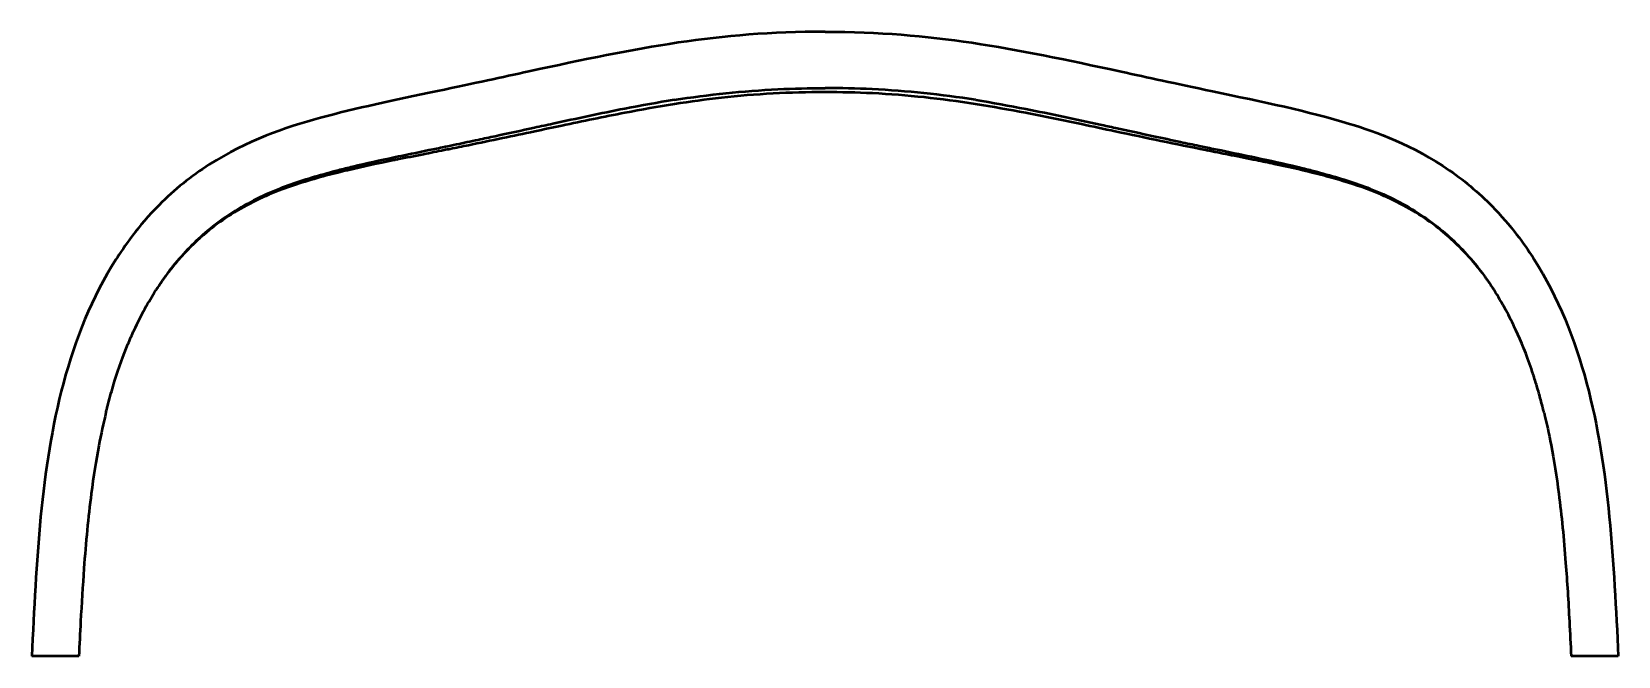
# Model space of a CAD drawing. Header units: millimetres. Extents: x 54 to 566, y 145 to 347.
import ezdxf

# ---------------------------------------------------------------- set-up
doc = ezdxf.new("R2010")
doc.units = ezdxf.units.MM
doc.header["$LTSCALE"] = 0.75
doc.layers.add('Visible', color=7, linetype='Continuous', lineweight=50)

msp = doc.modelspace()

# ---------------------------------------------------------------- linework, layer by layer
at = {"layer": 'Visible'}
for p, q in [((93.84, 263.49, -9.75), (93.84, 263.49, -9.75)), ((525.59, 263.49, -9.75), (525.6, 263.49, -9.75)), ((541.73, 224, -11.82), (541.73, 224, -11.82)), ((68.96, 145.5, -15.93), (53.76, 145.5, -15.93)), ((565.68, 145.5, -15.93), (550.48, 145.5, -15.93))]:
    msp.add_line(p, q, dxfattribs=at)
at = {"layer": 'Visible', "extrusion": (0, -0.052336, 0.99863)}
msp.add_ellipse((82.35, 223.21, -11.86), major_axis=(2.66, 4.45, 0.23), ratio=0.894404, start_param=1.903646, end_param=1.904062, dxfattribs=at)
at = {"layer": 'Visible'}
for points, knots in [([(309.72, 346.76, -5.38), (275.01, 346.76, -5.38), (249.81, 341.66, -5.65), (205.45, 332.04, -6.16), (197.04, 330.2, -6.25), (170.32, 324.58, -6.55), (158.41, 322.14, -6.67), (135.26, 315.8, -7.01), (123.21, 311.73, -7.22), (105.13, 300.18, -7.83), (99.78, 295.87, -8.05), (88.01, 284.03, -8.67), (83.47, 277.38, -9.02), (80.92, 273.38, -9.23)], [0, 0, 0, 0, 10.413935, 10.413935, 12.965723, 12.965723, 15.920557, 15.920557, 18.915452, 18.915452, 20.371855, 20.371855, 22.394741, 22.394741, 22.394741, 22.394741]), ([(358.34, 324.79, -6.54), (347.23, 326.51, -6.45), (336.11, 327.71, -6.38), (324.91, 328.24, -6.36), (319.87, 328.48, -6.34), (314.8, 328.59, -6.34), (309.72, 328.59, -6.34)], [0, 0, 0, 0, 69.060376, 69.060376, 69.060376, 100.184162, 100.184162, 100.184162, 100.184162]), ([(261.1, 324.79, -6.54), (255.77, 323.94, -6.58), (250.45, 322.97, -6.63), (245.14, 321.94, -6.69), (237.34, 320.41, -6.77), (229.61, 318.75, -6.85), (221.85, 317.07, -6.94), (219.92, 316.65, -6.96), (217.97, 316.23, -6.98), (216.03, 315.8, -7.01), (211.82, 314.89, -7.05), (207.53, 313.96, -7.1), (203.26, 313.04, -7.15), (201.43, 312.65, -7.17), (199.61, 312.26, -7.19), (197.79, 311.87, -7.21), (195.44, 311.37, -7.24), (193.1, 310.88, -7.27), (190.77, 310.39, -7.29), (189.54, 310.13, -7.3), (188.34, 309.88, -7.32), (187.12, 309.63, -7.33), (187.04, 309.61, -7.33), (186.95, 309.59, -7.33), (186.87, 309.57, -7.33), (185.22, 309.23, -7.35), (183.57, 308.89, -7.37), (181.92, 308.55, -7.39), (178.16, 307.77, -7.43), (174.43, 307, -7.47), (170.7, 306.22, -7.51), (166.13, 305.25, -7.56), (161.69, 304.29, -7.61), (157.32, 303.24, -7.67), (155.74, 302.86, -7.69), (154.17, 302.47, -7.71), (152.59, 302.06, -7.73)], [0, 0, 0, 0, 33.114999, 33.114999, 33.114999, 81.788961, 81.788961, 81.788961, 93.937941, 93.937941, 93.937941, 120.427502, 120.427502, 120.427502, 131.792555, 131.792555, 131.792555, 146.462526, 146.462526, 146.462526, 154.19562, 154.19562, 154.19562, 154.735887, 154.735887, 154.735887, 165.169572, 165.169572, 165.169572, 189.070889, 189.070889, 189.070889, 218.38461, 218.38461, 218.38461, 228.947618, 228.947618, 228.947618, 228.947618]), ([(358.34, 324.79, -6.54), (363.75, 323.93, -6.58), (369.16, 322.94, -6.63), (374.55, 321.89, -6.69), (382.57, 320.32, -6.77), (390.5, 318.61, -6.86), (398.48, 316.88, -6.95), (400.12, 316.52, -6.97), (401.77, 316.16, -6.99), (403.4, 315.8, -7.01), (407.48, 314.92, -7.05), (411.63, 314.02, -7.1), (415.75, 313.13, -7.15), (418.66, 312.51, -7.18), (421.56, 311.89, -7.21), (424.45, 311.28, -7.24), (426.47, 310.85, -7.27), (428.5, 310.42, -7.29), (430.48, 310.01, -7.31), (431.18, 309.86, -7.32), (431.87, 309.72, -7.33), (432.57, 309.57, -7.33), (434.21, 309.23, -7.35), (435.86, 308.89, -7.37), (437.5, 308.55, -7.39), (441.26, 307.77, -7.43), (445, 307, -7.47), (448.74, 306.22, -7.51), (453.31, 305.25, -7.56), (457.75, 304.29, -7.61), (462.13, 303.24, -7.67), (463.7, 302.86, -7.69), (465.27, 302.47, -7.71), (466.84, 302.06, -7.73)], [0, 0, 0, 0, 33.640792, 33.640792, 33.640792, 83.647209, 83.647209, 83.647209, 93.934088, 93.934088, 93.934088, 119.55416, 119.55416, 119.55416, 137.621604, 137.621604, 137.621604, 150.267212, 150.267212, 150.267212, 154.732852, 154.732852, 154.732852, 165.133412, 165.133412, 165.133412, 189.06789, 189.06789, 189.06789, 218.392682, 218.392682, 218.392682, 228.944641, 228.944641, 228.944641, 228.944641]), ([(152.59, 302.06, -7.73), (151.38, 301.74, -7.74), (150.16, 301.42, -7.76), (148.95, 301.09, -7.78), (148.95, 301.09, -7.78), (148.94, 301.08, -7.78), (148.94, 301.08, -7.78), (143.72, 299.64, -7.85), (138.59, 298.05, -7.94), (133.79, 296.17, -8.04), (128.02, 293.91, -8.15), (122.55, 291.14, -8.3), (117.44, 287.76, -8.48), (115.04, 286.17, -8.56), (112.72, 284.45, -8.65), (110.49, 282.59, -8.75), (108.5, 280.93, -8.83), (106.58, 279.16, -8.93), (104.75, 277.28, -9.03), (102.9, 275.39, -9.12), (101.13, 273.39, -9.23), (99.45, 271.3, -9.34), (98.95, 270.67, -9.37), (98.44, 270.03, -9.41), (97.95, 269.37, -9.44), (97.61, 268.92, -9.46), (97.27, 268.46, -9.49), (96.93, 268.01, -9.51), (96.9, 267.96, -9.51), (96.87, 267.92, -9.52), (96.84, 267.88, -9.52), (96.76, 267.77, -9.52), (96.68, 267.66, -9.53), (96.6, 267.55, -9.54), (96.4, 267.26, -9.55), (96.19, 266.98, -9.57), (95.99, 266.69, -9.58), (95.76, 266.35, -9.6), (95.52, 266.02, -9.62), (95.29, 265.67, -9.63), (95.24, 265.61, -9.64), (95.2, 265.54, -9.64), (95.15, 265.47, -9.64), (95.12, 265.43, -9.65), (95.09, 265.39, -9.65), (95.07, 265.35, -9.65), (94.99, 265.24, -9.66), (94.92, 265.13, -9.66), (94.85, 265.02, -9.67), (94.79, 264.93, -9.67), (94.73, 264.84, -9.68), (94.67, 264.76, -9.68), (94.65, 264.72, -9.68), (94.63, 264.69, -9.69), (94.61, 264.66, -9.69), (94.57, 264.61, -9.69), (94.54, 264.56, -9.69), (94.51, 264.51, -9.7), (94.4, 264.34, -9.7), (94.29, 264.18, -9.71), (94.17, 264, -9.72), (94.15, 263.96, -9.72), (94.13, 263.93, -9.73), (94.1, 263.89, -9.73), (94.1, 263.88, -9.73), (94.1, 263.88, -9.73), (94.09, 263.87, -9.73), (94.07, 263.84, -9.73), (94.05, 263.81, -9.73), (94.03, 263.78, -9.73), (93.96, 263.67, -9.74), (93.89, 263.56, -9.74), (93.84, 263.49, -9.75)], [0, 0, 0, 0, 8.201411, 8.201411, 8.201411, 8.235284, 8.235284, 8.235284, 43.629284, 43.629284, 43.629284, 86.144594, 86.144594, 86.144594, 106.035894, 106.035894, 106.035894, 123.705451, 123.705451, 123.705451, 141.451587, 141.451587, 141.451587, 146.796399, 146.796399, 146.796399, 150.466793, 150.466793, 150.466793, 150.814264, 150.814264, 150.814264, 151.690263, 151.690263, 151.690263, 154.032037, 154.032037, 154.032037, 156.735401, 156.735401, 156.735401, 157.224427, 157.224427, 157.224427, 157.525729, 157.525729, 157.525729, 158.36535, 158.36535, 158.36535, 159.06208, 159.06208, 159.06208, 159.32712, 159.32712, 159.32712, 159.752013, 159.752013, 159.752013, 161.149001, 161.149001, 161.149001, 161.433498, 161.433498, 161.433498, 161.471356, 161.471356, 161.471356, 161.738807, 161.738807, 161.738807, 162.570466, 162.570466, 162.570466, 162.570466]), ([(466.84, 302.06, -7.73), (468.07, 301.74, -7.74), (469.29, 301.42, -7.76), (470.5, 301.08, -7.78), (475.72, 299.64, -7.85), (480.85, 298.05, -7.94), (485.65, 296.17, -8.04), (491.41, 293.91, -8.15), (496.88, 291.14, -8.3), (502, 287.76, -8.48), (504.4, 286.17, -8.56), (506.72, 284.45, -8.65), (508.95, 282.58, -8.75), (510.94, 280.93, -8.83), (512.86, 279.16, -8.93), (514.69, 277.28, -9.03), (516.54, 275.39, -9.12), (518.3, 273.39, -9.23), (519.99, 271.3, -9.34), (520.49, 270.67, -9.37), (520.99, 270.03, -9.41), (521.49, 269.37, -9.44), (521.83, 268.92, -9.46), (522.17, 268.46, -9.49), (522.51, 268, -9.51), (522.54, 267.96, -9.51), (522.57, 267.92, -9.52), (522.6, 267.88, -9.52), (522.68, 267.77, -9.52), (522.76, 267.66, -9.53), (522.84, 267.55, -9.54), (523.04, 267.26, -9.55), (523.25, 266.98, -9.57), (523.45, 266.69, -9.58), (523.68, 266.35, -9.6), (523.92, 266.02, -9.62), (524.15, 265.67, -9.63), (524.19, 265.61, -9.64), (524.24, 265.54, -9.64), (524.29, 265.47, -9.64), (524.32, 265.43, -9.65), (524.35, 265.38, -9.65), (524.37, 265.35, -9.65), (524.45, 265.24, -9.66), (524.52, 265.13, -9.66), (524.59, 265.02, -9.67), (524.65, 264.93, -9.67), (524.71, 264.84, -9.68), (524.77, 264.75, -9.68), (524.79, 264.72, -9.68), (524.81, 264.69, -9.69), (524.83, 264.66, -9.69), (524.87, 264.61, -9.69), (524.9, 264.56, -9.69), (524.93, 264.5, -9.7), (525.04, 264.34, -9.7), (525.15, 264.18, -9.71), (525.27, 264, -9.72), (525.29, 263.96, -9.72), (525.32, 263.92, -9.73), (525.35, 263.87, -9.73), (525.37, 263.84, -9.73), (525.39, 263.8, -9.73), (525.41, 263.77, -9.73), (525.46, 263.69, -9.74), (525.51, 263.62, -9.74), (525.55, 263.56, -9.75), (525.57, 263.53, -9.75), (525.58, 263.51, -9.75), (525.59, 263.49, -9.75)], [0, 0, 0, 0, 8.235213, 8.235213, 8.235213, 43.629206, 43.629206, 43.629206, 86.144995, 86.144995, 86.144995, 106.036409, 106.036409, 106.036409, 123.705924, 123.705924, 123.705924, 141.451854, 141.451854, 141.451854, 146.800132, 146.800132, 146.800132, 150.47076, 150.47076, 150.47076, 150.814368, 150.814368, 150.814368, 151.694308, 151.694308, 151.694308, 154.032089, 154.032089, 154.032089, 156.739948, 156.739948, 156.739948, 157.224347, 157.224347, 157.224347, 157.52965, 157.52965, 157.52965, 158.369347, 158.369347, 158.369347, 159.067312, 159.067312, 159.067312, 159.326561, 159.326561, 159.326561, 159.75876, 159.75876, 159.75876, 161.15822, 161.15822, 161.15822, 161.444713, 161.444713, 161.444713, 161.69304, 161.69304, 161.69304, 162.273065, 162.273065, 162.273065, 162.508694, 162.508694, 162.508694, 162.508694]), ([(77.71, 224, -11.82), (77.73, 224.09, -11.81), (77.75, 224.18, -11.81), (77.78, 224.27, -11.8), (77.79, 224.34, -11.8), (77.81, 224.42, -11.8), (77.83, 224.49, -11.79), (77.83, 224.49, -11.79), (77.83, 224.5, -11.79), (77.83, 224.5, -11.79), (77.87, 224.66, -11.78), (77.91, 224.82, -11.78), (77.95, 224.98, -11.77), (77.99, 225.11, -11.76), (78.02, 225.25, -11.75), (78.05, 225.38, -11.75), (78.1, 225.57, -11.74), (78.15, 225.76, -11.73), (78.2, 225.94, -11.72), (78.79, 228.26, -11.59), (79.41, 230.47, -11.48), (80.04, 232.58, -11.37), (80.19, 233.09, -11.34), (80.35, 233.6, -11.32), (80.5, 234.1, -11.29), (81.88, 238.51, -11.06), (83.32, 242.44, -10.85), (84.8, 246.02, -10.66), (85.45, 247.6, -10.58), (86.11, 249.1, -10.5), (86.77, 250.54, -10.43), (89.08, 255.52, -10.17), (91.45, 259.76, -9.94), (93.84, 263.49, -9.75)], [0, 0, 0, 0, 0.70584, 0.70584, 0.70584, 1.316849, 1.316849, 1.316849, 1.327563, 1.327563, 1.327563, 2.646938, 2.646938, 2.646938, 3.755565, 3.755565, 3.755565, 5.307111, 5.307111, 5.307111, 24.637169, 24.637169, 24.637169, 29.330207, 29.330207, 29.330207, 70.704178, 70.704178, 70.704178, 88.893844, 88.893844, 88.893844, 152.004548, 152.004548, 152.004548, 152.004548]), ([(541.73, 224, -11.82), (541.7, 224.13, -11.81), (541.67, 224.25, -11.81), (541.64, 224.37, -11.8), (541.63, 224.41, -11.8), (541.62, 224.45, -11.79), (541.61, 224.49, -11.79), (541.53, 224.82, -11.78), (541.45, 225.14, -11.76), (541.36, 225.46, -11.74), (541.35, 225.5, -11.74), (541.35, 225.53, -11.74), (541.34, 225.57, -11.74), (541.31, 225.69, -11.73), (541.27, 225.82, -11.72), (541.24, 225.94, -11.72), (540.86, 227.44, -11.64), (540.47, 228.89, -11.56), (540.06, 230.3, -11.49), (539.84, 231.09, -11.45), (539.61, 231.87, -11.41), (539.38, 232.63, -11.37), (539.2, 233.23, -11.33), (539.02, 233.82, -11.3), (538.84, 234.4, -11.27), (538.64, 235.04, -11.24), (538.43, 235.68, -11.21), (538.23, 236.3, -11.17), (538.03, 236.91, -11.14), (537.83, 237.51, -11.11), (537.63, 238.1, -11.08), (536.03, 242.78, -10.83), (534.35, 246.9, -10.62), (532.63, 250.61, -10.42), (531.56, 252.92, -10.3), (530.48, 255.06, -10.19), (529.39, 257.07, -10.09), (528.14, 259.37, -9.96), (526.87, 261.51, -9.85), (525.6, 263.49, -9.75)], [0, 0, 0, 0, 1.005146, 1.005146, 1.005146, 1.329867, 1.329867, 1.329867, 3.989596, 3.989596, 3.989596, 4.286525, 4.286525, 4.286525, 5.319462, 5.319462, 5.319462, 17.802948, 17.802948, 17.802948, 24.820417, 24.820417, 24.820417, 30.307483, 30.307483, 30.307483, 36.378299, 36.378299, 36.378299, 42.301778, 42.301778, 42.301778, 89.206615, 89.206615, 89.206615, 118.428901, 118.428901, 118.428901, 152.016661, 152.016661, 152.016661, 152.016661]), ([(77.71, 224, -11.82), (76.89, 220.66, -11.99), (76.12, 217.11, -12.18), (75.41, 213.34, -12.38), (74.49, 208.53, -12.63), (73.68, 203.35, -12.9), (72.97, 197.89, -13.19), (71.98, 190.28, -13.59), (71.21, 182.12, -14.01), (70.6, 173.79, -14.45), (70.19, 168.16, -14.74), (69.85, 162.46, -15.04), (69.54, 156.72, -15.34), (69.33, 152.99, -15.54), (69.15, 149.24, -15.74), (68.96, 145.5, -15.93)], [0, 0, 0, 0, 27.017682, 27.017682, 27.017682, 61.342896, 61.342896, 61.342896, 109.223992, 109.223992, 109.223992, 141.529563, 141.529563, 141.529563, 162.53075, 162.53075, 162.53075, 162.53075])]:
    msp.add_open_spline(points, degree=3, knots=knots, dxfattribs=at)
at = {"layer": 'Visible', "extrusion": (-7e-16, -0.052336, 0.99863)}
msp.add_open_spline([(309.72, 346.76, -5.38), (344.43, 346.76, -5.38), (369.63, 341.66, -5.65), (413.99, 332.04, -6.16), (422.4, 330.2, -6.25), (450.98, 324.19, -6.57), (465.6, 321.22, -6.72), (487.37, 314.56, -7.07), (499.38, 310.25, -7.3), (516.59, 298.37, -7.92), (521.45, 294.22, -8.14), (532.08, 283.1, -8.72), (536.22, 276.98, -9.04), (538.52, 273.38, -9.23)], degree=3, knots=[0, 0, 0, 0, 10.414234, 10.414234, 12.966296, 12.966296, 16.303286, 16.303286, 18.395074, 18.395074, 19.331738, 19.331738, 20.635286, 20.635286, 20.635286, 20.635286], dxfattribs=at)
at = {"layer": 'Visible', "extrusion": (-2.7493e-12, -0.052336, 0.99863)}
msp.add_open_spline([(261.1, 324.79, -6.54), (272.21, 326.51, -6.45), (283.32, 327.71, -6.38), (294.52, 328.24, -6.36), (299.57, 328.48, -6.34), (304.63, 328.59, -6.34), (309.72, 328.59, -6.34)], degree=3, knots=[0, 0, 0, 0, 69.060366, 69.060366, 69.060366, 100.184017, 100.184017, 100.184017, 100.184017], dxfattribs=at)
at = {"layer": 'Visible', "extrusion": (1.11e-14, -0.052336, 0.99863)}
msp.add_open_spline([(261.15, 323.43, -7.61), (255.82, 322.59, -7.65), (250.49, 321.64, -7.7), (245.18, 320.62, -7.76), (238.36, 319.32, -7.82), (231.57, 317.9, -7.9), (224.79, 316.47, -7.97), (221.89, 315.86, -8.01), (219, 315.24, -8.04), (216.05, 314.62, -8.07), (212.58, 313.88, -8.11), (209.08, 313.14, -8.15), (205.64, 312.42, -8.19), (201.96, 311.65, -8.23), (198.29, 310.89, -8.27), (194.64, 310.15, -8.3), (192.67, 309.75, -8.33), (190.7, 309.35, -8.35), (188.79, 308.96, -8.37), (188.13, 308.83, -8.37), (187.48, 308.7, -8.38), (186.82, 308.57, -8.39), (184.63, 308.13, -8.41), (182.37, 307.68, -8.43), (180.15, 307.24, -8.46), (177.33, 306.67, -8.49), (174.52, 306.12, -8.52), (171.67, 305.54, -8.55), (171.32, 305.47, -8.55), (170.97, 305.4, -8.55), (170.62, 305.33, -8.56), (165.44, 304.28, -8.61), (160.51, 303.25, -8.67), (155.6, 302.09, -8.73), (154.56, 301.84, -8.74), (153.52, 301.59, -8.75), (152.48, 301.33, -8.77)], degree=3, knots=[0, 0, 0, 0, 33.122607, 33.122607, 33.122607, 75.693517, 75.693517, 75.693517, 93.90359, 93.90359, 93.90359, 115.294598, 115.294598, 115.294598, 138.098097, 138.098097, 138.098097, 150.419985, 150.419985, 150.419985, 154.642972, 154.642972, 154.642972, 168.720768, 168.720768, 168.720768, 186.668679, 186.668679, 186.668679, 188.886734, 188.886734, 188.886734, 221.783962, 221.783962, 221.783962, 228.757799, 228.757799, 228.757799, 228.757799], dxfattribs=at)
at = {"layer": 'Visible', "extrusion": (-5e-16, -0.052336, 0.99863)}
msp.add_open_spline([(309.72, 327.28, -7.41), (298.49, 327.28, -7.41), (287.37, 326.71, -7.44), (276.29, 325.47, -7.5), (271.23, 324.91, -7.53), (266.19, 324.22, -7.57), (261.15, 323.43, -7.61)], degree=3, knots=[0, 0, 0, 0, 68.785179, 68.785179, 68.785179, 100.163035, 100.163035, 100.163035, 100.163035], dxfattribs=at)
at = {"layer": 'Visible', "extrusion": (-7.4e-15, -0.052336, 0.99863)}
msp.add_open_spline([(358.29, 323.43, -7.61), (347.24, 325.17, -7.52), (336.18, 326.38, -7.45), (325.04, 326.92, -7.43), (319.95, 327.17, -7.41), (314.85, 327.28, -7.41), (309.72, 327.28, -7.41)], degree=3, knots=[0, 0, 0, 0, 68.744458, 68.744458, 68.744458, 100.156314, 100.156314, 100.156314, 100.156314], dxfattribs=at)
at = {"layer": 'Visible', "extrusion": (-2.96e-14, -0.052336, 0.99863)}
msp.add_open_spline([(466.96, 301.33, -8.77), (462.9, 302.34, -8.71), (458.85, 303.25, -8.67), (454.69, 304.12, -8.62), (452.76, 304.53, -8.6), (450.82, 304.93, -8.58), (448.82, 305.33, -8.56), (446.22, 305.85, -8.53), (443.51, 306.39, -8.5), (440.9, 306.92, -8.47), (438.49, 307.39, -8.45), (436.15, 307.86, -8.42), (433.78, 308.33, -8.4), (433.39, 308.41, -8.4), (433, 308.49, -8.39), (432.61, 308.57, -8.39), (422.99, 310.5, -8.29), (413.2, 312.54, -8.18), (403.39, 314.62, -8.07), (399.72, 315.4, -8.03), (396.07, 316.17, -7.99), (392.46, 316.93, -7.95), (386.82, 318.12, -7.89), (381.18, 319.29, -7.83), (375.49, 320.39, -7.77), (375.17, 320.45, -7.76), (374.84, 320.51, -7.76), (374.51, 320.58, -7.76), (369.11, 321.61, -7.7), (363.7, 322.58, -7.65), (358.29, 323.43, -7.61)], degree=3, knots=[0, 0, 0, 0, 27.279587, 27.279587, 27.279587, 39.928735, 39.928735, 39.928735, 56.294008, 56.294008, 56.294008, 71.288862, 71.288862, 71.288862, 73.729886, 73.729886, 73.729886, 134.394588, 134.394588, 134.394588, 157.098836, 157.098836, 157.098836, 192.466325, 192.466325, 192.466325, 194.504143, 194.504143, 194.504143, 228.142776, 228.142776, 228.142776, 228.142776], dxfattribs=at)
at = {"layer": 'Visible', "extrusion": (-2.3e-15, -0.052336, 0.99863)}
msp.add_open_spline([(152.48, 301.33, -8.77), (151.25, 301.02, -8.78), (150.02, 300.71, -8.8), (148.8, 300.38, -8.82), (143.56, 298.98, -8.89), (138.41, 297.43, -8.97), (133.59, 295.58, -9.07), (127.8, 293.36, -9.18), (122.32, 290.63, -9.33), (117.18, 287.28, -9.5), (114.78, 285.71, -9.59), (112.45, 284, -9.68), (110.21, 282.14, -9.77), (107.34, 279.76, -9.9), (104.61, 277.15, -10.03), (102.06, 274.31, -10.18), (101.06, 273.2, -10.24), (100.09, 272.06, -10.3), (99.15, 270.89, -10.36), (98.63, 270.25, -10.4), (98.11, 269.58, -10.43), (97.6, 268.91, -10.47)], degree=3, knots=[0, 0, 0, 0, 8.239119, 8.239119, 8.239119, 43.647873, 43.647873, 43.647873, 86.162219, 86.162219, 86.162219, 106.051004, 106.051004, 106.051004, 131.529483, 131.529483, 131.529483, 141.45557, 141.45557, 141.45557, 146.968952, 146.968952, 146.968952, 146.968952], dxfattribs=at)
at = {"layer": 'Visible', "extrusion": (-3.1e-15, -0.052336, 0.99863)}
msp.add_open_spline([(521.83, 268.92, -10.47), (521.41, 269.47, -10.44), (520.98, 270.03, -10.41), (520.55, 270.56, -10.38), (520.46, 270.67, -10.37), (520.38, 270.78, -10.37), (520.29, 270.89, -10.36), (518.44, 273.18, -10.24), (516.48, 275.36, -10.13), (514.44, 277.4, -10.02), (512.76, 279.07, -9.93), (511.03, 280.65, -9.85), (509.23, 282.14, -9.77), (506.98, 284, -9.68), (504.66, 285.71, -9.59), (502.26, 287.28, -9.5), (497.12, 290.63, -9.33), (491.63, 293.36, -9.18), (485.85, 295.58, -9.07), (482.08, 297.02, -8.99), (478.13, 298.28, -8.93), (474.06, 299.44, -8.87), (472.92, 299.76, -8.85), (471.78, 300.07, -8.83), (470.64, 300.38, -8.82), (469.42, 300.71, -8.8), (468.19, 301.02, -8.78), (466.96, 301.33, -8.77)], degree=3, knots=[15.449876, 15.449876, 15.449876, 15.449876, 20.004853, 20.004853, 20.004853, 20.944092, 20.944092, 20.944092, 40.419248, 40.419248, 40.419248, 56.352687, 56.352687, 56.352687, 76.248046, 76.248046, 76.248046, 118.76246, 118.76246, 118.76246, 146.411883, 146.411883, 146.411883, 154.144509, 154.144509, 154.144509, 162.383592, 162.383592, 162.383592, 162.383592], dxfattribs=at)
at = {"layer": 'Visible', "extrusion": (-5.2439e-12, -0.052336, 0.99863)}
msp.add_open_spline([(80.92, 273.38, -9.23), (73.13, 261.15, -9.87), (67.75, 247.6, -10.58), (56.59, 205.93, -12.77), (55.21, 175.53, -14.36), (53.76, 145.5, -15.93)], degree=3, knots=[0, 0, 0, 0, 4.352548, 4.352548, 12.89278, 12.89278, 12.89278, 12.89278], dxfattribs=at)
at = {"layer": 'Visible', "extrusion": (-5.2486e-12, 0.052336, -0.99863)}
msp.add_open_spline([(538.52, 273.38, -9.23), (546.31, 261.15, -9.87), (551.69, 247.6, -10.58), (562.84, 205.93, -12.77), (564.23, 175.53, -14.36), (565.68, 145.5, -15.93)], degree=3, knots=[0, 0, 0, 0, 4.352548, 4.352548, 12.89278, 12.89278, 12.89278, 12.89278], dxfattribs=at)
at = {"layer": 'Visible', "extrusion": (1.61553e-11, 0.052336, -0.99863)}
msp.add_open_spline([(541.73, 224, -11.82), (542.53, 220.73, -11.99), (543.29, 217.24, -12.17), (543.99, 213.54, -12.37), (544.92, 208.67, -12.62), (545.75, 203.42, -12.9), (546.47, 197.88, -13.19), (547.39, 190.82, -13.56), (548.12, 183.31, -13.95), (548.7, 175.6, -14.35), (549.18, 169.4, -14.68), (549.56, 163.07, -15.01), (549.9, 156.71, -15.34), (550.1, 152.99, -15.54), (550.29, 149.24, -15.74), (550.48, 145.5, -15.93)], degree=3, knots=[0, 0, 0, 0, 26.534867, 26.534867, 26.534867, 61.403224, 61.403224, 61.403224, 105.856765, 105.856765, 105.856765, 141.661073, 141.661073, 141.661073, 162.675841, 162.675841, 162.675841, 162.675841], dxfattribs=at)

doc.saveas('drawing.dxf')
